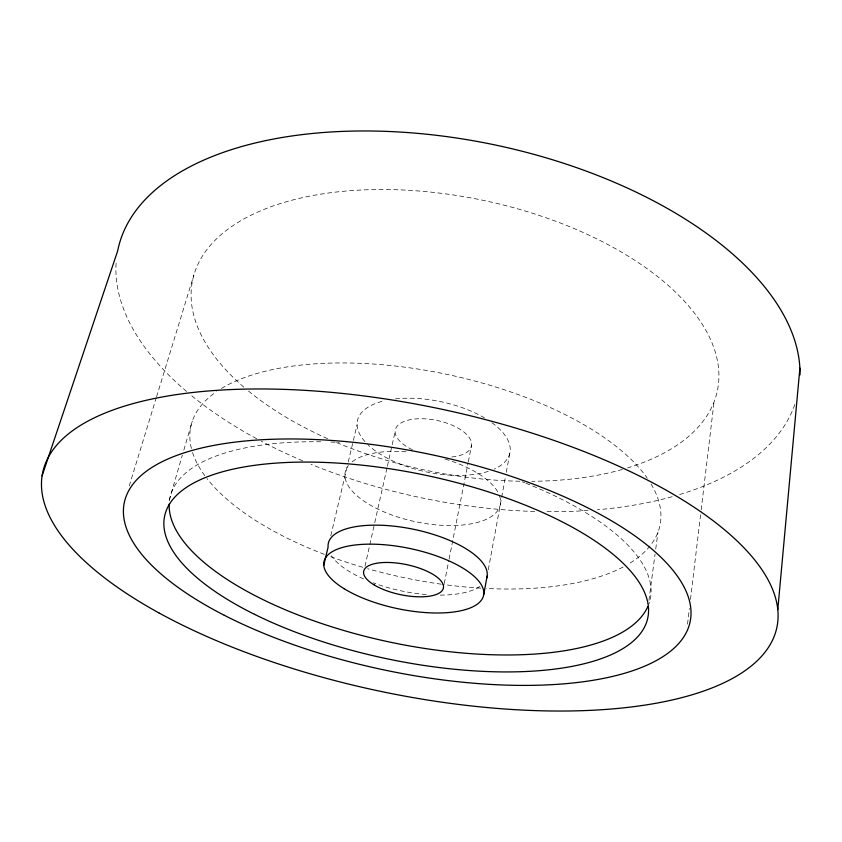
<?xml version="1.0" encoding="UTF-8"?>
<svg xmlns="http://www.w3.org/2000/svg" width="842" height="842" viewBox="0 0 842 842"><rect width="100%" height="100%" fill="white"/><g stroke="black" fill="none" stroke-linecap="round" stroke-linejoin="round"><path stroke-width="0.63" stroke-dasharray="4.21 3.16" d="M687.535 624.133L689.398 608.534M690.482 599.441L701.018 511.083M701.176 509.778L714.048 401.929M648.929 600.42L655.055 554.131M655.739 548.984L657.949 532.27M488.307 569.697L505.347 477.351M506.284 472.278L510.031 451.986M444.271 583.495L448.828 560.435M449.081 559.162L468.068 463.1M468.32 461.826L471.604 445.176M364.986 566.256L374.458 523.934M374.743 522.65L387.088 467.51M387.373 466.226L395.13 431.609M330.801 535.68L347.967 463.258M348.262 461.974L357.061 424.852M169.147 500.401L182.367 455.133M183.84 450.091L192.323 421.063M129.247 485.918L156.191 398.024M156.57 396.761L193.902 274.966M499.548 495.854A79.232 34.048 11.9 0 1 417.379 522.103A79.232 34.048 11.9 0 1 348.451 465.447M352.188 461.784A79.232 34.048 11.9 0 1 409.096 451.996M445.113 459.058A79.232 34.048 11.9 0 1 498.664 493.686M243.843 387.173A268.145 137.983 11.9 0 1 291.837 200.238A268.145 137.983 11.9 0 1 658.612 277.397A268.145 137.983 11.9 0 1 627.595 467.899M622.417 469.426A268.145 137.983 11.9 0 1 531.807 481.287M519.935 481.235A268.145 137.983 11.9 0 1 335.832 442.239M327.601 438.671A268.145 137.983 11.9 0 1 247.653 390.383M169.516 500.369A245.432 95.904 11.9 0 1 322.644 441.829M330.885 442.061A245.432 95.904 11.9 0 1 339.2 442.429M522.324 481.813A245.432 95.904 11.9 0 1 524.734 482.761M525.934 483.245A245.432 95.904 11.9 0 1 648.708 604.398M651.077 484.024A239.738 103.892 11.9 0 1 627.732 564.466M623.143 567.003A239.738 103.892 11.9 0 1 486.234 588.463M480.971 588.169A239.738 103.892 11.9 0 1 442.534 584.359M441.25 584.18A239.738 103.892 11.9 0 1 367.649 568.697M362.681 567.266A239.738 103.892 11.9 0 1 329.19 556.173M324.38 554.362A239.738 103.892 11.9 0 1 207.027 478.593M204.785 475.625A239.738 103.892 11.9 0 1 191.997 450.712M191.397 448.481A239.738 103.892 11.9 0 1 216.352 391.762M221.457 388.446A239.738 103.892 11.9 0 1 446.807 374.332A239.738 103.892 11.9 0 1 647.288 478.193M412.517 449.807A38.921 17.903 11.9 0 1 405.307 420.989A38.921 17.903 11.9 0 1 463.753 431.904A38.921 17.903 11.9 0 1 451.207 457.027M794.806 404.518A347.514 180.241 11.9 0 1 678.515 494.875M672.158 496.706A347.514 180.241 11.9 0 1 597.367 509.768M588.053 510.484A347.514 180.241 11.9 0 1 546.595 511.673M534.733 511.452A347.514 180.241 11.9 0 1 311.066 464.331M302.762 460.879A347.514 180.241 11.9 0 1 261.273 441.197M256.694 438.745A347.514 180.241 11.9 0 1 190.439 394.709M186.577 391.477A347.514 180.241 11.9 0 1 116.249 261.062M491.917 422.726A77.906 35.859 11.9 0 1 494.138 469.12M488.265 471.352A77.906 35.859 11.9 0 1 367.701 444.502M364.923 441.587A77.906 35.859 11.9 0 1 383.699 400.929M395.424 398.897A77.906 35.859 11.9 0 1 484.497 417.895M479.877 586.432A81.085 31.407 11.9 0 1 440.071 595.105M426.199 594.536A81.085 31.407 11.9 0 1 373.132 582.811M363.586 578.928A81.085 31.407 11.9 0 1 331.464 555.846"/><path stroke-width="1.26" d="M777.787 609.608L799.9 368.143M483.697 594.705L487.118 576.139M323.76 565.371L328.096 547.089A81.085 31.407 11.9 0 1 411.549 528.871A81.085 31.407 11.9 0 1 486.55 578.412M42.1 475.825L117.68 250.863A347.514 180.241 11.9 0 1 476.804 141.372A347.514 180.241 11.9 0 1 800.026 374.879M647.772 606.672A245.432 95.904 11.9 0 1 388.341 641.772A245.432 95.904 11.9 0 1 169.189 504.179M224.288 615.281A289.111 110.207 11.9 0 0 686.609 631.921A289.111 110.207 11.9 0 0 310.761 439.335A289.111 110.207 11.9 0 0 224.288 615.281M254.547 614.334A246.895 93.767 11.9 0 0 645.751 624.438A246.895 93.767 11.9 0 0 318.297 462.237A246.895 93.767 11.9 0 0 254.547 614.334M344.104 588.705A81.558 30.701 11.9 0 0 479.824 601.998A81.558 30.701 11.9 0 0 387.362 545.016A81.558 30.701 11.9 0 0 344.104 588.705M374.353 585.064A40.742 15.324 11.9 0 0 441.818 591.042A40.742 15.324 11.9 0 0 394.445 562.803A40.742 15.324 11.9 0 0 374.353 585.064M158.801 612.839A375.174 144.34 11.9 0 0 768.714 646.993A375.174 144.34 11.9 0 0 301.836 390.172A375.174 144.34 11.9 0 0 158.801 612.839"/></g></svg>
